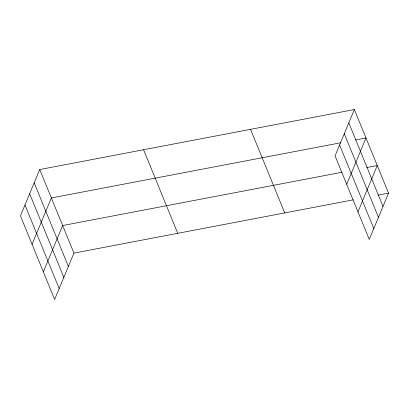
<?xml version="1.0" encoding="UTF-8"?>
<svg xmlns="http://www.w3.org/2000/svg" width="409" height="409" viewBox="0 0 409 409"><rect width="100%" height="100%" fill="white"/><g stroke="black" fill="none" stroke-linecap="round" stroke-linejoin="round"><path stroke-width="0.61" d="M39.739 169.536L20.45 215.88L54.637 299.454L73.927 253.11L39.739 169.536L354.363 109.546L388.55 193.12L369.261 239.464L335.073 155.89L354.363 109.546M32.071 244.296L51.365 197.951L340.651 142.792M43.354 271.873L62.643 225.533L342.042 172.255M346.699 184.306L365.989 137.961L355.482 139.965M357.977 211.882L377.267 165.543L366.761 167.542M73.927 253.11L353.325 199.837M378.044 195.124L388.55 193.12M348.821 122.869L383.003 206.443M344.281 133.769L378.468 217.337M339.608 144.996L373.795 228.565M250.538 129.346L284.725 212.915M143.569 149.74L177.751 233.314M34.192 182.864L68.38 266.433M29.658 193.759L63.845 277.328M24.985 204.986L59.172 288.555"/></g></svg>
